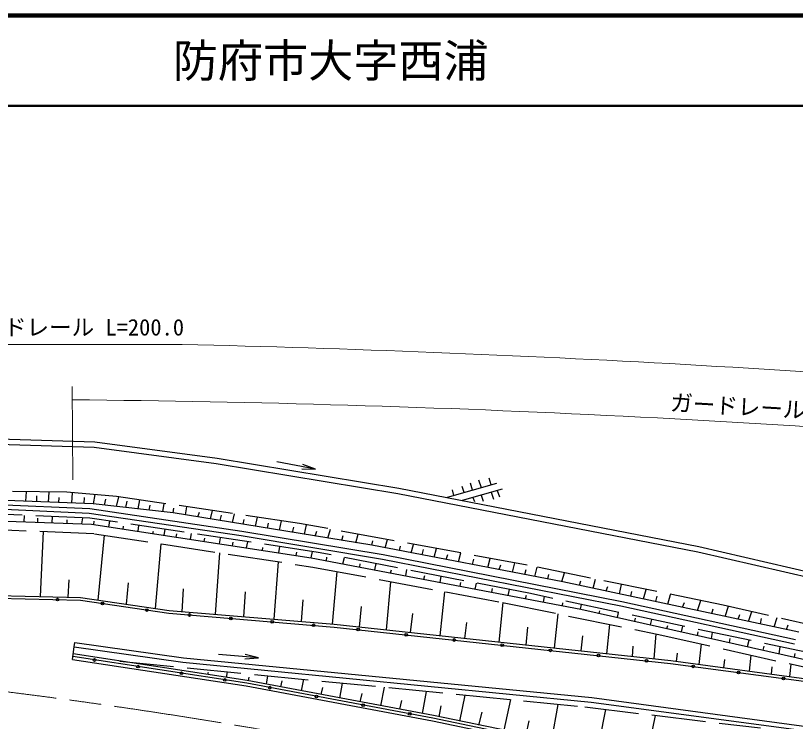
# Model space of a CAD drawing. Units: millimetres, scale not verified. Extents: x 40000 to 680000, y 20000 to 380000.
# Drawn here: x 387580 to 474062, y 301762 to 380000 of the extents above; entities that cross this region are included whole.
import ezdxf
from ezdxf.enums import TextEntityAlignment as Align

# ---------------------------------------------------------------- set-up
doc = ezdxf.new("R2010")
doc.units = ezdxf.units.MM
doc.header["$LTSCALE"] = 1000
doc.linetypes.add('CHAIN', pattern=[18.5, 12, -1.5, 3.5, -1.5])
doc.linetypes.add('DASHED', pattern=[7.5, 6, -1.5])
for name, color, linetype, lineweight in [('M-BGD', 7, 'Continuous', 25), ('M-BGD-EXST', 7, 'Continuous', 25), ('M-BMK', 2, 'CHAIN', 13), ('M-STR-HTXT', 7, 'Continuous', 13), ('M-TTL', 2, 'Continuous', 140), ('M-TTL-LINE', 7, 'Continuous', 50)]:
    doc.layers.add(name, color=color, linetype=linetype, lineweight=lineweight)
doc.layers.add('M-TTL-TXT', color=7, linetype='Continuous')
doc.styles.add('ＭＳ ゴシック', font='')
doc.styles.get('ＭＳ ゴシック').set_extended_font_data('MS Gothic')

# ---------------------------------------------------------------- blocks, each defined once
blk = doc.blocks.new('open_arrow')
at = {"color": 0, "linetype": 'Continuous', "lineweight": -2}
blk.add_lwpolyline([(7.5, 1.25), (0, 0), (7.5, -1.25)], dxfattribs=at)

msp = doc.modelspace()

# ---------------------------------------------------------------- linework, layer by layer
at = {"layer": 'M-BGD'}
for p, q in [((385687, 333081), (396352, 332747)), ((385665, 332481), (396303, 332148)), ((396303, 332148), (409841, 330360)), ((396352, 332747), (409930, 330953)), ((409930, 330953), (430073, 327616)), ((409841, 330360), (429966, 327026)), ((440320, 327969), (440091, 328706)), ((440911, 328138), (435424, 326576)), ((437332, 327119), (437098, 327808)), ((438264, 327384), (438044, 328168)), ((439245, 327663), (438960, 328509)), ((388709, 326176), (388782, 327226)), ((391243, 326076), (391314, 327187)), ((393820, 325976), (393879, 327105)), ((429966, 327026), (463225, 320560)), ((430073, 327616), (463350, 321147)), ((436177, 326790), (436026, 327449)), ((441528, 327521), (437104, 326249)), ((440308, 327170), (440564, 326401)), ((441004, 327370), (441264, 326641)), ((375605, 326266), (395804, 325348)), ((396187, 325883), (376154, 326667)), ((389920, 326128), (389938, 326765)), ((392364, 326033), (392407, 326582)), ((395185, 325922), (395239, 326594)), ((396219, 325879), (396411, 326897)), ((397447, 325740), (397580, 326390)), ((398763, 325591), (399011, 326667)), ((399818, 325471), (399969, 326163)), ((401157, 325319), (401361, 326319)), ((438296, 326592), (438469, 326120)), ((439214, 326856), (439432, 326180)), ((375635, 325764), (395756, 324849)), ((395804, 325348), (412674, 322854)), ((405049, 324878), (396187, 325883)), ((402398, 325179), (402517, 325726)), ((403918, 325006), (404050, 325921)), ((405050, 324878), (405145, 325397)), ((406414, 324655), (406559, 325550)), ((375314, 324378), (396015, 323620)), ((388544, 323894), (388582, 324603)), ((391634, 323781), (391661, 324473)), ((394939, 323660), (395031, 324331)), ((395756, 324849), (412597, 322360)), ((427097, 321282), (405049, 324878)), ((407806, 324428), (407963, 324956)), ((409212, 324199), (409428, 325125)), ((410262, 324028), (410406, 324624)), ((411650, 323801), (411859, 324765)), ((414174, 323390), (414394, 324390)), ((390063, 323838), (390064, 324273)), ((393306, 323720), (393315, 324121)), ((396015, 323620), (420363, 319897)), ((396263, 323582), (396306, 323968)), ((397919, 323329), (398042, 323963)), ((401166, 322833), (401252, 323481)), ((412826, 323609), (412932, 324141)), ((415507, 323172), (415627, 323740)), ((416861, 322951), (417073, 323994)), ((419606, 322504), (419833, 323559)), ((390350, 315609), (390683, 322813)), ((399507, 323086), (399556, 323411)), ((402806, 322582), (402879, 322863)), ((404072, 322388), (404185, 323042)), ((406966, 321946), (407093, 322606)), ((412674, 322854), (428360, 320253)), ((418292, 322718), (418429, 323285)), ((420811, 322307), (420973, 322866)), ((422211, 322079), (422500, 323071)), ((396742, 315206), (397452, 322397)), ((405379, 322189), (405448, 322540)), ((408498, 321712), (408555, 322073)), ((410185, 321454), (410291, 322126)), ((412597, 322360), (428271, 319761)), ((423776, 321824), (423925, 322375)), ((425324, 321571), (425573, 322510)), ((427087, 321284), (427206, 321765)), ((428582, 320999), (428828, 321915)), ((403083, 314270), (403713, 321441)), ((411645, 321230), (411716, 321615)), ((413189, 320994), (413320, 321672)), ((414962, 320723), (415003, 321040)), ((416768, 320447), (416896, 321136)), ((448259, 317246), (427097, 321282)), ((430150, 320700), (430283, 321202)), ((431450, 320452), (431715, 321388)), ((434003, 319965), (434251, 320925)), ((463350, 321147), (532095, 305300)), ((409764, 313616), (410218, 320447)), ((418701, 320152), (418766, 320528)), ((420358, 319898), (420494, 320596)), ((428360, 320253), (454795, 315064)), ((432684, 320216), (432827, 320813)), ((435331, 319712), (435504, 320256)), ((436685, 319453), (436946, 320433)), ((463225, 320560), (531961, 304715)), ((416257, 313077), (416751, 319449)), ((420363, 319897), (450265, 314192)), ((422042, 319577), (422097, 319954)), ((423878, 319227), (424060, 319931)), ((425760, 318868), (425806, 319226)), ((427422, 318550), (427570, 319250)), ((428271, 319761), (454693, 314575)), ((438267, 319152), (438401, 319741)), ((439955, 318830), (440206, 319837)), ((442670, 318312), (442938, 319338)), ((422739, 312538), (423246, 318364)), ((429175, 318216), (429284, 318566)), ((430868, 317893), (430967, 318590)), ((441218, 318589), (441395, 319118)), ((444043, 318050), (444191, 318609)), ((445177, 317834), (445424, 318861)), ((393394, 315530), (393538, 317453)), ((432860, 317513), (432960, 317932)), ((434675, 317167), (434788, 317848)), ((446593, 317564), (446705, 318041)), ((448175, 317262), (448437, 318246)), ((451622, 316528), (451900, 317540)), ((399869, 314745), (400105, 317124)), ((428732, 311896), (429212, 317249)), ((436883, 316745), (436959, 317142)), ((438562, 316425), (438686, 317091)), ((474443, 311655), (448259, 317246)), ((450124, 316848), (450279, 317352)), ((453062, 316220), (453243, 316724)), ((454548, 315903), (454788, 316951)), ((374423, 316020), (394791, 315494)), ((374439, 315719), (394765, 315195)), ((406057, 313924), (406194, 316443)), ((412878, 313357), (413063, 316123)), ((434656, 311257), (435194, 316132)), ((440378, 316078), (440461, 316477)), ((442223, 315726), (442353, 316379)), ((444136, 315361), (444239, 315747)), ((455793, 315637), (455919, 316155)), ((457220, 315333), (457518, 316395)), ((459929, 314754), (460210, 315846)), ((394765, 315195), (404591, 313745)), ((394791, 315494), (404625, 314043)), ((419293, 312825), (419466, 315252)), ((441195, 310551), (441644, 314925)), ((446124, 314982), (446238, 315594)), ((448219, 314582), (448268, 314902)), ((454795, 315064), (474059, 310846)), ((458595, 315039), (458739, 315634)), ((461550, 314408), (461763, 314949)), ((463197, 314056), (463562, 315162)), ((404625, 314043), (422926, 312523)), ((425727, 312220), (425959, 314480)), ((450241, 314197), (450356, 314717)), ((450265, 314192), (498053, 303496)), ((452311, 313734), (452387, 314022)), ((454693, 314575), (473952, 310358)), ((464792, 313716), (464936, 314255)), ((466267, 313401), (466642, 314520)), ((404591, 313745), (422897, 312224)), ((431372, 311611), (431616, 313707)), ((447360, 309885), (447748, 313682)), ((454321, 313284), (454450, 313844)), ((456242, 312854), (456340, 313207)), ((467722, 313090), (467888, 313626)), ((468876, 312844), (469221, 313930)), ((470178, 312566), (470295, 313153)), ((471717, 312237), (472023, 313290)), ((422897, 312224), (460211, 308196)), ((422926, 312523), (460247, 308494)), ((437416, 310959), (437605, 312709)), ((444185, 310228), (444374, 312212)), ((453158, 309259), (453500, 312510)), ((457996, 312462), (458154, 313055)), ((459806, 312056), (459908, 312398)), ((461439, 311691), (461578, 312325)), ((473077, 311947), (473246, 312482)), ((458390, 308695), (458638, 311463)), ((463203, 311296), (463285, 311674)), ((464755, 310949), (464850, 311628)), ((394089, 310009), (394151, 310505)), ((394146, 310506), (406202, 308815)), ((450300, 309568), (450480, 311251)), ((466737, 310505), (466814, 310944)), ((468767, 310051), (468938, 310757)), ((393878, 308641), (394089, 310009)), ((394076, 310011), (406143, 308319)), ((455991, 308954), (456084, 310119)), ((463395, 308073), (463645, 310342)), ((470487, 309666), (470595, 310090)), ((472258, 309269), (472366, 310026)), ((413209, 305986), (393923, 308937)), ((406202, 308815), (451474, 304397)), ((460858, 308412), (460987, 309311)), ((468981, 307325), (469146, 309110)), ((473962, 308888), (474038, 309302)), ((393878, 308641), (413159, 305691)), ((406143, 308319), (451417, 303900)), ((460211, 308196), (485300, 304838)), ((460247, 308494), (485339, 305136)), ((466129, 307707), (466250, 308620)), ((473431, 306730), (473604, 308110)), ((408915, 306947), (408962, 307205)), ((410980, 306631), (411081, 307266)), ((471410, 307000), (471468, 307793)), ((413413, 306253), (413471, 306676)), ((415403, 305880), (415566, 306825)), ((416995, 305580), (417153, 306245)), ((419276, 305152), (419543, 306433)), ((413159, 305691), (433809, 301811)), ((433867, 302105), (413209, 305986)), ((421478, 304738), (421670, 305526)), ((423542, 304350), (423845, 306009)), ((428077, 303498), (428476, 305553)), ((425788, 303928), (426016, 304853)), ((432716, 302627), (433151, 305092)), ((436838, 301799), (437435, 304670)), ((430189, 303102), (430408, 304080)), ((441781, 300780), (442487, 304173)), ((447054, 299693), (447766, 303652)), ((451417, 303900), (504837, 296751)), ((451474, 304397), (504951, 297241)), ((434573, 302266), (434781, 303479)), ((438963, 301361), (439316, 302796)), ((452164, 298640), (453056, 303081)), ((460044, 296709), (433867, 302105)), ((444215, 300279), (444543, 301835)), ((457559, 297528), (458541, 302424)), ((433809, 301811), (459981, 296416))]:
    msp.add_line(p, q, dxfattribs=at)
at = {"layer": 'M-BGD', "linetype": 'DASHED'}
for p, q in [((393246, 327157), (383335, 327309)), ((398766, 326703), (393246, 327157)), ((419062, 323699), (398766, 326703)), ((395807, 324298), (375386, 325161)), ((375274, 323478), (396329, 322569)), ((421121, 320502), (395807, 324298)), ((444328, 319084), (419062, 323699)), ((396329, 322569), (420531, 318871)), ((444668, 315929), (421121, 320502)), ((420531, 318871), (441565, 314941)), ((466050, 314655), (444328, 319084)), ((476487, 309148), (444668, 315929)), ((441565, 314941), (458723, 311446)), ((507630, 305150), (466050, 314655)), ((458723, 311446), (475851, 307607)), ((399135, 308443), (450696, 303364)), ((450696, 303364), (470185, 301030))]:
    msp.add_line(p, q, dxfattribs=at)
at = {"layer": 'M-BGD'}
msp.add_lwpolyline([(567488, 271174), (511951, 284875), (480878, 292363), (460107, 297003), (433925, 302400), (413260, 306282), (393969, 309234)], dxfattribs=at)
for centre in [(392225, 315260), (397222, 314832), (402135, 314107), (406879, 313555), (411456, 313174), (416032, 312794), (420609, 312414), (425562, 311937), (430893, 311361), (436223, 310786), (441554, 310210), (446885, 309635), (452215, 309060), (396334, 308568), (401155, 307831), (457546, 308484), (462720, 307861), (405977, 307093), (467738, 307189), (410798, 306355), (472755, 306517), (415791, 305501), (420956, 304531), (426120, 303561), (431285, 302591)]:
    msp.add_circle(centre, 150, dxfattribs=at)
at = {"layer": 'M-BGD-EXST'}
for p, q in [((420845, 329721), (416563, 330524)), ((414509, 308817), (410093, 309178))]:
    msp.add_line(p, q, dxfattribs=at)
at = {"layer": 'M-BMK'}
msp.add_arc((310958, -302505), 612238, 78.92339, 84.50146, dxfattribs=at)
at = {"layer": 'M-STR-HTXT'}
for p, q in [((302865, 343484), (406062, 343543)), ((393915, 328557), (393859, 338889))]:
    msp.add_line(p, q, dxfattribs=at)
for centre, radius, start, end in [((366914, -1340578), 1684576, 84.86844, 88.66838), ((379617, -1162091), 1499576, 84.78419, 89.45553)]:
    msp.add_arc(centre, radius, start, end, dxfattribs=at)
at = {"layer": 'M-TTL'}
msp.add_line((680000, 380000), (40000, 380000), dxfattribs=at)
at = {"layer": 'M-TTL-LINE'}
msp.add_line((40000, 370000), (680000, 370000), dxfattribs=at)

# ---------------------------------------------------------------- block references
at = {"layer": 'M-BGD-EXST', "xscale": 200, "yscale": 200}
for p, rotation in [((420845, 329721), 169.4), ((414509, 308817), 175.3)]:
    msp.add_blockref('open_arrow', p, dxfattribs=dict(at, rotation=rotation))

# ---------------------------------------------------------------- texts
at = {"layer": 'M-STR-HTXT', "style": 'ＭＳ ゴシック'}
msp.add_text('ガードレール L=200.0', height=1833, dxfattribs=at).set_placement((381287, 343987), align=Align.BOTTOM_LEFT)
msp.add_text('ガードレール L=178.0', height=1833, rotation=356.685, dxfattribs=at).set_placement((460107, 335660), align=Align.BOTTOM_LEFT)
at = {"layer": 'M-TTL-TXT', "style": 'ＭＳ ゴシック'}
msp.add_text('防府市大字西浦', height=3666, dxfattribs=at).set_placement((405024, 375000), align=Align.MIDDLE_LEFT)

doc.saveas('drawing.dxf')
